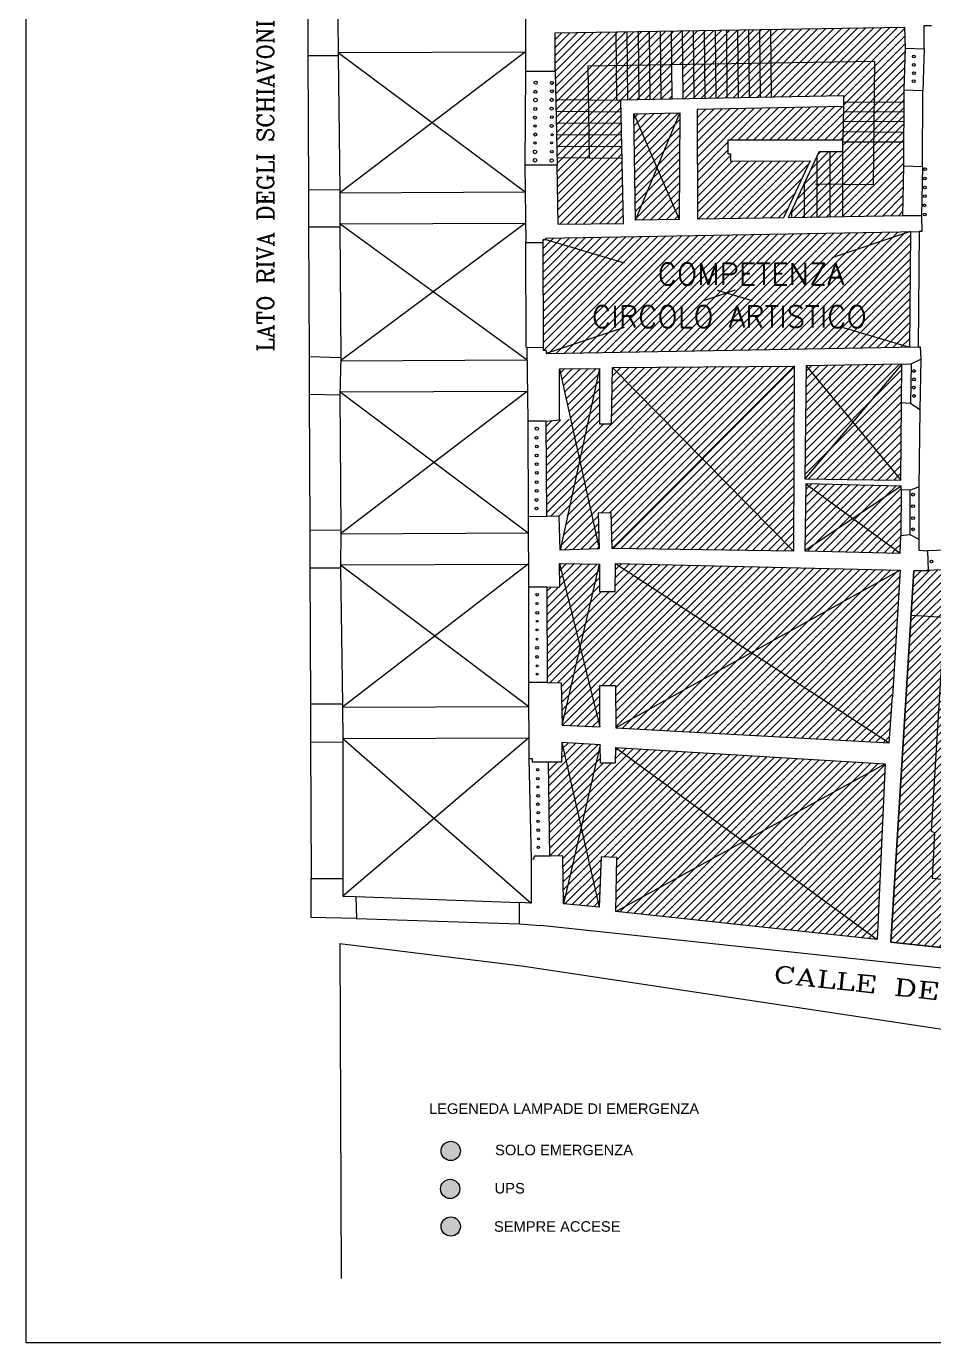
# Model space of a CAD drawing. Header units: metres. Extents: x 13 to 8413, y -14317 to -8377.
# Drawn here: x 13 to 2602, y -14317 to -10564 of the extents above; entities that cross this region are included whole.
import ezdxf
from ezdxf.enums import TextEntityAlignment as Align

# ---------------------------------------------------------------- set-up
doc = ezdxf.new("R2010")
doc.units = ezdxf.units.M
doc.header["$LTSCALE"] = 0.0125
doc.layers.add('LAMPADE DI EMERGENZA', color=3, linetype='Continuous', lineweight=18)
doc.layers.add('muri', color=7, linetype='Continuous', lineweight=9)
doc.styles.add('DITTA', font='COMPLEX.SHX', dxfattribs={"height": 60})
doc.styles.add('ducale_200', font='ARIAL.TTF', dxfattribs={"height": 1})
doc.styles.get("Standard").update_dxf_attribs({"font": 'romans.shx'})

msp = doc.modelspace()

# ---------------------------------------------------------------- hatches: boundary and pattern name
at = {"layer": 'LAMPADE DI EMERGENZA'}
for color, points in [(256, [(1196.4, -13770.5, 1), (1251.4, -13770.5, 1)]), (6, [(1194.8, -13878.6, 1), (1249.7, -13878.6, 1)]), (5, [(1196.4, -13985.9, 1), (1251.4, -13985.9, 1)])]:
    msp.add_hatch(color=color, dxfattribs=at).paths.add_polyline_path(points)
at = {"layer": 'muri'}
h = msp.add_hatch(dxfattribs=at)
h.set_pattern_fill('ANSI31', color=252, scale=5, style=0)
h.paths.add_polyline_path([(1712.5, -10939.6), (1526.5, -10938.2), (1527, -10959.8), (1530.6, -11127.6), (1716.3, -11126)])
h.paths.add_polyline_path([(1618.6, -10905.8), (1525.8, -10905.1), (1526.5, -10938.2), (1619.1, -10938.9)])
h.paths.add_polyline_path([(1711.8, -10906.5), (1618.6, -10905.8), (1619.1, -10938.9), (1712.5, -10939.6)])
h.paths.add_polyline_path([(1618.1, -10872.7), (1525.2, -10872), (1525.8, -10905.1), (1618.6, -10905.8)])
h.paths.add_polyline_path([(1711.2, -10873.4), (1618.1, -10872.7), (1618.6, -10905.8), (1711.8, -10906.5)])
h.paths.add_polyline_path([(1710.5, -10840.3), (1617.6, -10839.6), (1618.1, -10872.7), (1711.2, -10873.4)])
h.paths.add_polyline_path([(1617.6, -10839.6), (1524.5, -10838.9), (1525.2, -10872), (1618.1, -10872.7)])
h.paths.add_polyline_path([(1617.1, -10806.5), (1523.8, -10805.9), (1524.5, -10838.9), (1617.6, -10839.6)])
h.paths.add_polyline_path([(1709.8, -10807.2), (1617.1, -10806.5), (1617.6, -10839.6), (1710.5, -10840.3)])
h.paths.add_polyline_path([(1709.1, -10774.2), (1616.6, -10773.5), (1617.1, -10806.5), (1709.8, -10807.2)])
h.paths.add_polyline_path([(1616.6, -10773.5), (1523.2, -10772.8), (1523.8, -10805.9), (1617.1, -10806.5)])
h.paths.add_polyline_path([(1615.1, -10677.1), (1697, -10675.8), (1696.1, -10579.9), (1521.5, -10582.8), (1521.5, -10692.8), (1523.2, -10772.8), (1616.6, -10773.5)])
h.paths.add_polyline_path([(1697, -10675.8), (1615.1, -10677.1), (1616.6, -10773.5), (1697.9, -10774.1)])
h.paths.add_polyline_path([(1728.5, -10675.3), (1697, -10675.8), (1697.9, -10774.1), (1709.1, -10774.2), (1709.1, -10773.8), (1729.4, -10773.4)])
h.paths.add_polyline_path([(1727.6, -10579.4), (1696.1, -10579.9), (1697, -10675.8), (1728.5, -10675.3)])
h.paths.add_polyline_path([(1759.1, -10578.9), (1727.6, -10579.4), (1728.5, -10675.3), (1760, -10674.9)])
h.paths.add_polyline_path([(1760, -10674.9), (1728.5, -10675.3), (1729.4, -10773.4), (1760.9, -10772.8)])
h.paths.add_polyline_path([(1790.5, -10578.4), (1759.1, -10578.9), (1760, -10674.9), (1791.5, -10674.4)])
h.paths.add_polyline_path([(1791.5, -10674.4), (1760, -10674.9), (1760.9, -10772.8), (1792.4, -10772.1)])
h.paths.add_polyline_path([(1822, -10577.8), (1790.5, -10578.4), (1791.5, -10674.4), (1822.9, -10673.9)])
h.paths.add_polyline_path([(1822.9, -10673.9), (1791.5, -10674.4), (1792.4, -10772.1), (1823.9, -10771.5)])
h.paths.add_polyline_path([(1853.5, -10577.3), (1822, -10577.8), (1822.9, -10673.9), (1854.4, -10673.4)])
h.paths.add_polyline_path([(1854.4, -10673.4), (1822.9, -10673.9), (1823.9, -10771.5), (1855.4, -10770.9)])
h.paths.add_polyline_path([(1885, -10576.8), (1853.5, -10577.3), (1854.4, -10673.4), (1885.9, -10672.9)])
h.paths.add_polyline_path([(1917.4, -10672.5), (1885.9, -10672.9), (1886.9, -10770.2), (1918.3, -10769.6)])
h.paths.add_polyline_path([(1916.5, -10576.3), (1885, -10576.8), (1885.9, -10672.9), (1917.4, -10672.5)])
h.paths.add_polyline_path([(1948.9, -10672), (1917.4, -10672.5), (1918.3, -10769.6), (1949.8, -10768.9)])
h.paths.add_polyline_path([(1948, -10575.8), (1916.5, -10576.3), (1917.4, -10672.5), (1948.9, -10672)])
h.paths.add_polyline_path([(1979.5, -10575.3), (1948, -10575.8), (1948.9, -10672), (1980.4, -10671.5)])
h.paths.add_polyline_path([(1980.4, -10671.5), (1948.9, -10672), (1949.8, -10768.9), (1981.3, -10768.3)])
h.paths.add_polyline_path([(2011, -10574.7), (1979.5, -10575.3), (1980.4, -10671.5), (2011.9, -10671)])
h.paths.add_polyline_path([(2011.9, -10671), (1980.4, -10671.5), (1981.3, -10768.3), (2012.8, -10767.6)])
h.paths.add_polyline_path([(2042.5, -10574.2), (2011, -10574.7), (2011.9, -10671), (2043.4, -10670.5)])
h.paths.add_polyline_path([(2043.4, -10670.5), (2011.9, -10671), (2012.8, -10767.6), (2044.3, -10767)])
h.paths.add_polyline_path([(2074, -10573.7), (2042.5, -10574.2), (2043.4, -10670.5), (2074.9, -10670.1)])
h.paths.add_polyline_path([(2074.9, -10670.1), (2043.4, -10670.5), (2044.3, -10767), (2075.8, -10766.3)])
h.paths.add_polyline_path([(2105.5, -10573.2), (2074, -10573.7), (2074.9, -10670.1), (2106.4, -10669.6)])
h.paths.add_polyline_path([(2106.4, -10669.6), (2074.9, -10670.1), (2075.8, -10766.3), (2107.3, -10765.7)])
h.paths.add_polyline_path([(2137, -10572.7), (2105.5, -10573.2), (2106.4, -10669.6), (2137.9, -10669.1)])
h.paths.add_polyline_path([(2137.9, -10669.1), (2106.4, -10669.6), (2107.3, -10765.7), (2138.8, -10765.1)])
h.paths.add_polyline_path([(2518.7, -10566.4), (2137, -10572.7), (2137.9, -10669.1), (2434, -10664.6), (2432.6, -10780.8), (2516, -10781.4), (2516.2, -10745.1), (2520.5, -10625.9)])
h.paths.add_polyline_path([(2434, -10664.6), (2137.9, -10669.1), (2138.8, -10765.1), (2344.5, -10760.8), (2344.5, -10780.1), (2432.6, -10780.8)], flags=16)
h.paths.add_polyline_path([(2516, -10781.4), (2432.6, -10780.8), (2432.3, -10808.4), (2515.9, -10809)])
h.paths.add_polyline_path([(2432.6, -10780.8), (2344.5, -10780.1), (2344.5, -10792.9), (2344.1, -10807.7), (2432.3, -10808.4)])
h.paths.add_polyline_path([(2432.3, -10808.4), (2344.1, -10807.7), (2343.4, -10835.2), (2432, -10835.9)])
h.paths.add_polyline_path([(2515.9, -10809), (2432.3, -10808.4), (2432, -10835.9), (2515.7, -10836.6)])
h.paths.add_polyline_path([(2432, -10835.9), (2343.4, -10835.2), (2342.6, -10865.1), (2431.7, -10865.9)])
h.paths.add_polyline_path([(2515.7, -10836.6), (2432, -10835.9), (2431.7, -10865.9), (2515.6, -10866.6)])
h.paths.add_polyline_path([(2431.7, -10865.9), (2342.6, -10865.1), (2342.1, -10888.5), (2342.1, -10894.1), (2431.4, -10894.4)])
h.paths.add_polyline_path([(2515.6, -10866.6), (2431.7, -10865.9), (2431.4, -10894.4), (2515.4, -10894.6)])
h.paths.add_polyline_path([(2431.4, -10894.4), (2342.1, -10894.1), (2342.1, -10920.9), (2342.1, -11013.8), (2430, -11014.6)])
h.paths.add_polyline_path([(2515.4, -10894.6), (2431.4, -10894.4), (2430, -11014.6), (2342.1, -11013.8), (2342.1, -11107), (2512.6, -11104.1), (2515.1, -10961.5)])
h.paths.add_polyline_path([(2342.1, -11013.8), (2305.8, -11013.4), (2305.8, -11107.6), (2342.1, -11107)])
h.paths.add_polyline_path([(2342.1, -10920.9), (2305.8, -10920.9), (2305.8, -11013.4), (2342.1, -11013.8)])
h.paths.add_polyline_path([(2305.8, -10920.9), (2274.9, -10920.9), (2269.6, -10932.1), (2269.6, -11013.1), (2305.8, -11013.4)])
h.paths.add_polyline_path([(2305.8, -11013.4), (2269.6, -11013.1), (2269.6, -11108.2), (2305.8, -11107.6)])
h.paths.add_polyline_path([(2269.6, -10932.1), (2233.4, -11009.5), (2233.4, -11108.8), (2269.6, -11108.2)])
h.paths.add_polyline_path([(2233.4, -11009.5), (2197.2, -11086.9), (2197.2, -11109.5), (2233.4, -11108.8)])
h.paths.add_polyline_path([(2197.2, -11086.9), (2186.5, -11109.6), (2197.2, -11109.5)])
h = msp.add_hatch(dxfattribs=at)
h.set_pattern_fill('ANSI31', color=252, scale=5, style=0)
h.paths.add_polyline_path([(2344.5, -10792.9), (1926.8, -10801), (1927.9, -11114), (2173.2, -11109.9), (2248.8, -10947.8), (2021.9, -10948.5), (2021.9, -10927.2), (2014.7, -10927.2), (2014.7, -10888.5), (2342.1, -10888.5)])
h = msp.add_hatch(dxfattribs=at)
h.set_pattern_fill('ANSI31', color=252, scale=5, style=0)
h.paths.add_polyline_path([(1877.3, -10810.6), (1745.9, -10812.9), (1812.4, -10968.2)])
h.paths.add_polyline_path([(1877.3, -10810.6), (1812.4, -10968.2), (1875.2, -11114.9)])
h.paths.add_polyline_path([(1812.4, -10968.2), (1751.1, -11117), (1875.2, -11114.9)])
h.paths.add_polyline_path([(1812.4, -10968.2), (1745.9, -10812.9), (1751.1, -11117)])
h = msp.add_hatch(dxfattribs=at)
h.set_pattern_fill('ANSI31', color=252, scale=5, style=0)
h.paths.add_polyline_path([(2535.2, -11149.1), (1495, -11167.8), (1494.9, -11171.8), (1493.7, -11171.8), (1487.4, -11171.7), (1487.3, -11180.9), (1488.4, -11479.2), (1488.3, -11487.8), (1495.8, -11487.9), (1496.2, -11496.7), (2533, -11478.5)])
h.paths.add_polyline_path([(1647.9, -11539.5), (1533.8, -11540.1), (1591.4, -11801.1)])
h.paths.add_polyline_path([(1591.4, -11801.1), (1536.1, -12057.1), (1647.2, -12053.9)])
h.paths.add_polyline_path([(1685.7, -11536.7), (1682.4, -11697.5), (1648.5, -11696.9), (1647.9, -11539.5), (1591.4, -11801.1), (1647.2, -12053.9), (1644.2, -11952), (1681.4, -11950.9), (1684.4, -12052.5), (1941, -11795.8)])
h.paths.add_polyline_path([(2203.7, -11533), (1685.7, -11536.7), (1941, -11795.8)])
h.paths.add_polyline_path([(1941, -11795.8), (1684.4, -12052.5), (2201.9, -12060.7)])
h.paths.add_polyline_path([(2203.7, -11533), (1941, -11795.8), (2201.9, -12060.7)])
h.paths.add_polyline_path([(2237.6, -11531.7), (2234.3, -11854.2), (2371, -11692.7)])
h.paths.add_polyline_path([(2511, -11527.4), (2237.6, -11531.7), (2371, -11692.7)])
h.paths.add_polyline_path([(2509.3, -11637.7), (2511, -11527.4), (2371, -11692.7), (2508.2, -11858.2)])
h.paths.add_polyline_path([(2371, -11692.7), (2234.3, -11854.2), (2354.6, -11855.5), (2508.2, -11858.2)])
h.paths.add_polyline_path([(2508.5, -11875.3), (2312.9, -11870), (2236.9, -11868.6), (2371.4, -11967.4)])
h.paths.add_polyline_path([(2236.9, -11868.6), (2234.1, -12059.7), (2371.4, -11967.4)])
h.paths.add_polyline_path([(2371.4, -11967.4), (2234.1, -12059.7), (2505.7, -12066.1)])
h.paths.add_polyline_path([(1522.2, -11437.8), (2515.2, -11437.8), (2515.2, -11345.7), (1522.2, -11345.7)], flags=24)
h.paths.add_polyline_path([(1718.7, -11316.2), (2343.1, -11316.2), (2343.1, -11224.1), (1718.7, -11224.1)], flags=24)
h = msp.add_hatch(dxfattribs=at)
h.set_pattern_fill('ANSI31', color=252, scale=5, style=0)
h.paths.add_polyline_path([(1497.3, -11961.9), (1557.1, -11960.1), (1591.4, -11801.1), (1565.5, -11683.6), (1494.9, -11689.5)])
h = msp.add_hatch(dxfattribs=at)
h.set_pattern_fill('ANSI31', color=252, scale=5, style=0)
h.paths.add_polyline_path([(2509.2, -11884.7), (2508.5, -11875.3), (2371.4, -11967.4), (2505.7, -12066.1), (2507.8, -12016)])
h.paths.add_polyline_path([(1693.4, -12095.1), (2081.2, -12349.4), (2505.5, -12114.3)])
h.paths.add_polyline_path([(2474.2, -12607.2), (2484, -12474.9), (2505.5, -12114.3), (2081.2, -12349.4)])
h.paths.add_polyline_path([(2081.2, -12349.4), (1694.6, -12563.6), (2474.2, -12607.2)])
h.paths.add_polyline_path([(2081.2, -12349.4), (1693.4, -12095.1), (1692.7, -12175.7), (1648.4, -12175.3), (1647.9, -12096.9), (1593, -12333.8), (1649, -12561.4), (1649, -12443.5), (1693.5, -12443.5), (1694.6, -12563.6)])
h.paths.add_polyline_path([(1647.9, -12096.9), (1537.2, -12095.7), (1534.4, -12095.7), (1593, -12333.8)])
h.paths.add_polyline_path([(1541.5, -12556.1), (1649, -12561.4), (1593, -12333.8)])
h.paths.add_polyline_path([(1593, -12333.8), (1534.4, -12095.7), (1535.5, -12162.3), (1498.2, -12162.7), (1499.3, -12434.6), (1539, -12435.4), (1541.5, -12556.1)])
h = msp.add_hatch(dxfattribs=at)
h.set_pattern_fill('ANSI31', color=252, scale=5, style=0)
h.paths.add_polyline_path([(5269.3, -11914.9), (5108.4, -11910.4), (5107, -11910.4), (4948, -11906), (4637.9, -11897.4), (4473.9, -11892.9), (4281.1, -11887.5), (4281.1, -11882.9), (4103.2, -11877.9), (4103.1, -11884.3), (4101, -12007.6), (4063.3, -12914.2), (4225.9, -12833.2), (4262.4, -12042.3), (4478.9, -12046.8), (4635.6, -12049.5), (4943.3, -12058.6), (5108.4, -12061.1), (5262, -12065.3)])
h.paths.add_polyline_path([(3511.2, -13085.7), (4004.4, -13145.8), (4004.4, -13143.3), (4052.3, -13145.1), (4057.8, -13045.5), (4008.2, -13043.4), (4010.3, -12988.6), (3843.9, -12971.8), (3845, -12959.4), (3839.9, -12959), (3842.5, -12931.6), (3745.1, -12922.5), (3742.7, -12948.6), (3736, -12948), (3734.8, -12960.8), (3349, -12922), (3241.8, -12911.2), (3066.1, -12893.5), (3064.4, -12924.4), (3052.6, -12923.4), (3051.9, -12928.9), (3045.7, -13026.9), (3046.3, -13032.4), (3058.6, -13032.4), (3047.7, -13235.8), (3499.8, -13284.6)])
h.paths.add_polyline_path([(4051.9, -12086), (3618.3, -12094.6), (3573.9, -12906.5), (3745.1, -12922.5), (3842.5, -12931.6), (4016.5, -12947.9)])
h.paths.add_polyline_path([(3565.4, -12092.2), (3112.2, -12109.2), (3070.1, -12854.5), (3251.4, -12874.2), (3250.9, -12898), (3243.3, -12898), (3241.8, -12911.2), (3349, -12922), (3350.4, -12907.5), (3344.1, -12907), (3346.1, -12884.5), (3526.6, -12904.1)])
h.paths.add_polyline_path([(3440.1, -12039.1), (3228.5, -12043.8), (3228.5, -12078), (3251.9, -12104), (3418, -12097.7), (3440.8, -12072.7)])
h.paths.add_polyline_path([(3914.7, -12032.1), (3750.1, -12034.3), (3750.3, -12070.1), (3773.3, -12091.5), (3891.4, -12089.2), (3916.1, -12066.4)])
h.paths.add_polyline_path([(2919.3, -12050.8), (2694.1, -12055.8), (2693.4, -12086.3), (2716.2, -12112.8), (2898.9, -12109.5), (2919.9, -12086.6)])
h.paths.add_polyline_path([(3066.5, -12106.4), (2544.7, -12116), (2536.9, -12243.3), (2632.9, -12249.2), (2595.5, -12859.5), (2605.3, -12863.1), (2598.1, -12993.3), (2694.6, -13004.1), (2694.6, -13016.5), (2927.6, -13041.5), (2950.8, -13037.1), (2960.6, -13029.9), (2988.3, -13030.8), (3015.8, -13046.9), (3017, -13025.6), (3045.7, -13026.9), (3051.9, -12928.9), (3022.4, -12926.6)])
h.paths.add_polyline_path([(3015.8, -13046.9), (2988.3, -13030.8), (2960.6, -13029.9), (2950.8, -13037.1), (2927.6, -13041.5), (2694.6, -13016.5), (2694.6, -13004.1), (2598.1, -12993.3), (2605.3, -12863.1), (2595.5, -12859.5), (2632.9, -12249.2), (2536.9, -12243.3), (2479.8, -13175.4), (3004.8, -13232)])
h.paths.add_polyline_path([(3494.6, -12534.2), (5004.6, -12534.2), (5004.6, -12442.1), (3494.6, -12442.1)], flags=9)
h = msp.add_hatch(dxfattribs=at)
h.set_pattern_fill('ANSI31', color=252, scale=5, style=0)
h.paths.add_polyline_path([(1595.8, -12848.3), (1540.5, -12605.6), (1539.4, -12661.6), (1502.2, -12661.7), (1505.9, -12929.8), (1507.1, -12929.8), (1543.7, -12928.8), (1545.7, -13065.5)])
h.paths.add_polyline_path([(1650.2, -12612.2), (1540.5, -12605.6), (1595.8, -12848.3)])
h.paths.add_polyline_path([(1545.7, -13065.5), (1647.3, -13075), (1595.8, -12848.3)])
h.paths.add_polyline_path([(1694.2, -12620.2), (1693, -12664.3), (1651.2, -12664.9), (1650.2, -12612.2), (1595.8, -12848.3), (1647.3, -13075), (1652.8, -12932.2), (1697.7, -12933.7), (1694.6, -13088.1), (2059.3, -12887.9)])
h.paths.add_polyline_path([(1694.6, -13088.1), (2440.4, -13167.3), (2059.3, -12887.9)])
h.paths.add_polyline_path([(2059.3, -12887.9), (2440.4, -13167.3), (2463.1, -12666.3)])
h.paths.add_polyline_path([(2463.1, -12666.3), (1694.2, -12620.2), (2059.3, -12887.9)])

# ---------------------------------------------------------------- linework, layer by layer
at = {"layer": 'LAMPADE DI EMERGENZA'}
msp.add_circle((1223.9, -13770.5), 27.5, dxfattribs=at)
at = {"layer": 'LAMPADE DI EMERGENZA', "color": 6}
msp.add_circle((1222.2, -13878.6), 27.5, dxfattribs=at)
at = {"layer": 'LAMPADE DI EMERGENZA', "color": 5}
msp.add_circle((1223.9, -13985.9), 27.5, dxfattribs=at)
at = {"layer": 'muri', "color": 252}
for p, q in [((816.2, -10648.4), (817.7, -11030)), ((902.2, -10638.7), (1436.7, -10636.4)), ((902.2, -10638.7), (1435.8, -11036.1)), ((902.7, -10648.4), (907.7, -11029.4)), ((1436.7, -10636.4), (907.5, -11038.4)), ((1745.9, -10812.9), (1875.2, -11114.9)), ((1751.1, -11117), (1877.3, -10810.6)), ((907.5, -11038.4), (1435.8, -11036.1)), ((818.1, -11136.9), (819.6, -11505.7)), ((907.7, -11136.4), (910.6, -11508.2)), ((907.9, -11127.4), (1436.9, -11125.1)), ((907.9, -11127.4), (1441.7, -11514.9)), ((1436.9, -11125.1), (908.9, -11517.2)), ((1494.9, -11171.8), (1718.7, -11237.9)), ((2535.2, -11149.1), (2311, -11224.1)), ((2035.6, -11316.2), (1947.4, -11345.7)), ((1983.7, -11316.2), (2083.6, -11345.7)), ((1718.7, -11422.2), (1496.2, -11496.7)), ((2343.1, -11422.4), (2533, -11478.5)), ((908.9, -11517.2), (1441.7, -11514.9)), ((1533.8, -11540.1), (1647.2, -12053.9)), ((1647.9, -11539.5), (1536.1, -12057.1)), ((2203.7, -11533), (1684.4, -12052.5)), ((1685.7, -11536.7), (2201.9, -12060.7)), ((2511, -11527.4), (2234.3, -11854.2)), ((2237.6, -11531.7), (2508.2, -11858.2)), ((820, -11613.5), (821.5, -11999.6)), ((907.7, -11615.2), (909.8, -12000.8)), ((907.9, -11606.2), (1442.8, -11603.8)), ((907.9, -11606.2), (1444.8, -12008.2)), ((1442.8, -11603.8), (909.3, -12010.5)), ((2508.5, -11875.3), (2234.1, -12059.7)), ((2236.9, -11868.6), (2505.7, -12066.1)), ((909.3, -12010.5), (1444.8, -12008.2)), ((822, -12109.2), (823.5, -12495.4)), ((909.1, -12109.2), (914.8, -12495.4)), ((909.2, -12099.5), (1445.1, -12097.2)), ((909.2, -12099.5), (1446.3, -12503.1)), ((1445.1, -12097.2), (915, -12505.5)), ((1534.4, -12095.7), (1649, -12561.4)), ((1541.5, -12556.1), (1647.9, -12096.9)), ((1693.4, -12095.1), (2474.2, -12607.2)), ((2505.5, -12114.3), (1694.6, -12563.6)), ((2479.8, -13175.4), (2544.7, -12116)), ((2544.7, -12116), (2586.1, -12115.2)), ((915, -12505.5), (1446.3, -12503.1)), ((823.9, -12605.7), (825.5, -12992.9)), ((915.8, -12594.5), (1446.5, -12592.1)), ((915.8, -12594.5), (1453.6, -13063.9)), ((1446.5, -12592.1), (916.3, -13044.4)), ((916.3, -12604.5), (916.3, -12993.7)), ((1540.5, -12605.6), (1647.3, -13075)), ((1650.2, -12612.2), (1545.7, -13065.5)), ((1694.2, -12620.2), (2440.4, -13167.3)), ((1694.6, -13088.1), (2463.1, -12666.3)), ((952.9, -13044.5), (1419, -13061.7)), ((954.7, -13107.2), (1418.6, -13123.1)), ((907.8, -13178.5), (911.6, -14134.2)), ((3004.8, -13232), (2479.8, -13175.4))]:
    msp.add_line(p, q, dxfattribs=at)
at = {"layer": 'muri'}
msp.add_lwpolyline([(13, -14317.1), (13, -8377.1), (8413, -8377.1), (8413, -14317.1)], close=True, dxfattribs=at)
at = {"layer": 'muri', "color": 252}
for points in [[(1436.7, -10481.7), (1436.7, -10692.8)], [(815.7, -10539.5), (901.3, -10540), (902.7, -10648.4), (816.2, -10648.4)], [(815.7, -10539.5), (816.2, -10648.4)], [(1521.5, -10582.8), (2518.7, -10566.4), (2520.5, -10625.9)], [(1521.5, -10692.8), (1521.5, -10582.8)], [(1697.9, -10774.1), (1696.1, -10579.9)], [(1729.4, -10773.4), (1727.6, -10579.4)], [(1760.9, -10772.8), (1759.1, -10578.9)], [(1792.4, -10772.1), (1790.5, -10578.4)], [(1823.9, -10771.5), (1822, -10577.8)], [(1855.4, -10770.9), (1853.5, -10577.3)], [(1886.9, -10770.2), (1885, -10576.8)], [(1918.3, -10769.6), (1916.5, -10576.3)], [(1949.8, -10768.9), (1948, -10575.8)], [(1981.3, -10768.3), (1979.5, -10575.3)], [(2012.8, -10767.6), (2011, -10574.7)], [(2044.3, -10767), (2042.5, -10574.2)], [(2075.8, -10766.3), (2074, -10573.7)], [(2107.3, -10765.7), (2105.5, -10573.2)], [(2138.8, -10765.1), (2137, -10572.7)], [(2574.7, -10627.8), (2574.6, -10561.8), (2595.5, -10561.3)], [(2520.5, -10625.9), (2516.2, -10745.1)], [(2520.5, -10625.9), (2574.7, -10627.8)], [(2574.7, -10627.8), (2571.1, -10746.8)], [(1436.7, -10692.8), (1434.9, -10959.8)], [(1521.5, -10692.8), (1521.5, -10692.8), (1436.7, -10692.8)], [(1521.5, -10692.8), (1527, -10959.8)], [(2264.8, -11013), (2430, -11014.6), (2434, -10664.6), (1615.1, -10677.1), (1619.1, -10938.9)], [(1530.6, -11127.6), (1716.3, -11126), (1709.1, -10773.8), (2344.5, -10760.8), (2344.5, -10792.9), (1926.8, -10801), (1927.9, -11114)], [(2516.2, -10745.1), (2515.1, -10961.5)], [(2516.2, -10745.1), (2571.1, -10746.8)], [(2569.3, -10963.3), (2571.1, -10746.8)], [(1523, -10772.8), (1709.1, -10774.2)], [(1523.8, -10805.9), (1709.8, -10807.2)], [(2344.5, -10792.9), (2342.1, -10888.5)], [(2515.8, -10809), (2344.3, -10807.7)], [(2516, -10781.4), (2344.5, -10780.1)], [(1524.5, -10838.9), (1710.5, -10840.3)], [(1751.1, -11117), (1745.9, -10812.9), (1877.3, -10810.6), (1875.2, -11114.9)], [(2515.6, -10836.6), (2344, -10835.2)], [(1525.2, -10872), (1711.2, -10873.4)], [(2515.6, -10866.6), (2342.6, -10865.1)], [(1525.8, -10905.1), (1711.8, -10906.5)], [(2342.1, -10888.5), (2014.7, -10888.5), (2014.7, -10927.2), (2021.9, -10927.2), (2021.9, -10948.5), (2248.8, -10947.8)], [(2274.9, -10920.9), (2186.5, -11109.6)], [(2274.9, -10920.9), (2342.1, -10920.9), (2342.1, -10888.5)], [(2305.8, -11107.6), (2305.8, -10920.9)], [(2515.4, -10894.6), (2342.1, -10894.1)], [(2342.1, -11107), (2342.1, -10920.9)], [(1526.5, -10938.2), (1712.5, -10939.6)], [(2248.8, -10947.8), (2173.2, -11109.9)], [(2269.6, -11108.2), (2269.6, -10932.1)], [(1527, -10959.8), (1434.9, -10959.8)], [(1434.9, -10959.8), (1437.6, -11180.2)], [(1530.6, -11127.6), (1527, -10959.8)], [(2515.1, -10961.5), (2512.6, -11104.1)], [(2515.1, -10961.5), (2569.3, -10963.3)], [(2569.3, -10963.3), (2566.5, -11103.7)], [(817.7, -11030), (907.7, -11029.4), (907.7, -11136.4), (818.1, -11136.9)], [(817.7, -11030), (818.1, -11136.9)], [(2233.4, -11108.8), (2233.4, -11009.5)], [(2512.6, -11104.1), (2512.6, -11104.1), (2186.5, -11109.6)], [(2197.2, -11109.5), (2197.2, -11086.9)], [(2565.6, -11104), (2512.6, -11104.1)], [(2566.5, -11103.7), (2567.4, -11148.6), (2559.8, -11148.6), (2557.3, -11478), (2557.3, -11478), (2557.3, -11478), (2557.3, -11478), (2563, -11477.9), (2564.7, -11513)], [(1875.2, -11114.9), (1751.1, -11117)], [(2173.2, -11109.9), (1927.9, -11114)], [(1437.6, -11180.2), (1487.3, -11180.2)], [(1438.8, -11478.5), (1437.6, -11180.2)], [(1487.3, -11180.9), (1487.4, -11171.7), (1493.7, -11171.8), (1494.9, -11171.8), (1495, -11167.8), (2559.8, -11148.6)], [(1488.4, -11479.2), (1487.3, -11180.9)], [(2535.2, -11149.1), (2533, -11478.5)], [(2559.8, -11148.6), (2557.3, -11478)], [(1438.8, -11478.4), (1488.4, -11479.2)], [(1441.3, -11478.5), (1443.9, -11689.6)], [(1495.8, -11487.9), (1488.3, -11487.8), (1488.4, -11479.2)], [(1495.8, -11487.9), (1496.2, -11496.7), (1496.2, -11496.7), (1496.2, -11496.7), (2557.3, -11478)], [(819.6, -11505.7), (910.6, -11508.2), (907.7, -11615.2), (820, -11613.5)], [(819.6, -11505.7), (820, -11613.5)], [(2537.6, -11526.6), (2564.7, -11513)], [(2564.7, -11513), (2562.1, -11657.1)], [(1494.9, -11689.5), (1534.1, -11686.2), (1533.8, -11540.1), (1647.9, -11539.5), (1648.5, -11696.9), (1682.4, -11697.5)], [(1682.4, -11697.5), (1685.7, -11536.7), (2203.7, -11533), (2201.9, -12060.7), (1684.4, -12052.5), (1681.4, -11950.9), (1644.2, -11952), (1647.2, -12053.9), (1536.1, -12057.1)], [(2237.6, -11531.7), (2237.6, -11531.7), (2237.6, -11531.7), (2234.3, -11854.2), (2354.6, -11855.5)], [(2511, -11527.4), (2237.6, -11531.7)], [(2509.3, -11637.7), (2511, -11527.4)], [(2511, -11527.4), (2537.6, -11526.6)], [(2537.6, -11526.6), (2535.9, -11639.4)], [(2354.6, -11855.5), (2508.2, -11858.2), (2509.3, -11637.7)], [(2562.1, -11657.1), (2535.9, -11639.4), (2509.3, -11637.7)], [(2562.1, -11657.1), (2559.2, -11876.5)], [(1494.9, -11689.5), (1443.9, -11689.6)], [(1443.9, -11689.6), (1444.7, -11962.1)], [(1494.9, -11689.5), (1497.3, -11961.9)], [(2312.9, -11870), (2236.9, -11868.6), (2234.1, -12059.7), (2505.7, -12066.1), (2507.8, -12016)], [(2509.2, -11884.7), (2508.5, -11875.3), (2312.9, -11870)], [(2509.2, -11884.7), (2507.8, -12016)], [(2509.2, -11884.7), (2535.6, -11885.5), (2559.2, -11876.5)], [(2533.8, -11885.5), (2533.8, -12013.5)], [(2559.2, -11876.5), (2559.4, -12026.3)], [(1497.3, -11961.9), (1444.7, -11962.1)], [(1444.7, -11962.1), (1445.3, -12162.9)], [(1536.1, -12057.1), (1533.3, -11960.8), (1497.3, -11961.9)], [(821.5, -11999.6), (909.8, -12000.8), (909.1, -12109.2), (822, -12109.2)], [(821.5, -11999.6), (822, -12109.2)], [(2507.8, -12016), (2533.2, -12013.2), (2559.4, -12026.3)], [(2559.4, -12026.3), (2559.4, -12057.2), (2584.1, -12059.3)], [(2694.1, -12055.8), (2584.1, -12059.3)], [(2584.1, -12059.3), (2586.1, -12115.2)], [(1498.2, -12162.7), (1535.5, -12162.3), (1534.4, -12095.7), (1537.2, -12095.7)], [(1537.2, -12095.7), (1647.9, -12096.9)], [(1647.9, -12096.9), (1648.4, -12175.3), (1692.7, -12175.7), (1693.4, -12095.1), (2505.5, -12114.3), (2505.5, -12114.3)], [(2544.7, -12116), (2479.8, -13175.4), (2674.8, -13196.4)], [(2505.5, -12114.3), (2484, -12474.9)], [(2586.1, -12115.2), (2544.7, -12116)], [(2712.5, -12110.1), (2580.9, -12115.4)], [(1498.2, -12162.7), (1445.3, -12162.9)], [(1445.3, -12162.9), (1446.1, -12434.7)], [(1498.2, -12162.7), (1499.3, -12434.6)], [(3015.8, -13046.9), (2988.3, -13030.8), (2960.6, -13029.9), (2950.8, -13037.1), (2927.6, -13041.5), (2694.6, -13016.5), (2694.6, -13004.1), (2598.1, -12993.3), (2605.3, -12863.1), (2595.5, -12859.5), (2632.9, -12249.2), (2536.9, -12243.3)], [(1499.3, -12434.6), (1446.1, -12434.7)], [(1446.1, -12434.7), (1446.7, -12652.1)], [(1499.3, -12434.6), (1539, -12435.4), (1541.5, -12556.1), (1649, -12561.4), (1649, -12443.5), (1693.5, -12443.5), (1694.6, -12563.6), (2474.2, -12607.2), (2484, -12474.9)], [(823.5, -12495.4), (914.8, -12495.4), (916.3, -12604.5), (823.9, -12605.7)], [(823.5, -12495.4), (823.9, -12605.7)], [(1694.2, -12620.2), (1693, -12664.3), (1651.2, -12664.9), (1650.2, -12612.2), (1540.5, -12605.6), (1539.4, -12661.2), (1539, -12661.6), (1456.7, -12661.8), (1456.7, -12652.1), (1446.7, -12652.1)], [(1694.2, -12620.2), (2463.1, -12666.3), (2440.4, -13167.3)], [(1446.7, -12652.1), (1453.1, -12939.2)], [(1502.2, -12661.7), (1505.9, -12929.8)], [(1453.1, -12939.2), (1453.6, -13063.9), (1419, -13061.7), (1418.6, -13123.1), (1480, -13127.7), (1480, -13127.7)], [(1507.1, -12929.8), (1461.4, -12930.4), (1460.2, -12938.3), (1453.1, -12939.2)], [(1543.7, -12928.8), (1507.1, -12929.8)], [(2440.4, -13167.3), (1694.6, -13088.1), (1697.7, -12933.7), (1652.8, -12932.2), (1647.3, -13075), (1545.7, -13065.5), (1543.7, -12928.8)], [(916.3, -12993.7), (916.3, -13044.4), (952.9, -13044.5), (954.7, -13107.2), (825.7, -13104.6), (825.3, -13104.2), (825.5, -12993.7), (826, -12993.2), (916.3, -12993.7)], [(2668.4, -13253.6), (1480, -13127.7)], [(907.8, -13178.5), (1427, -13242.2), (5650, -13878.5)]]:
    msp.add_lwpolyline(points, dxfattribs=at)
for centre, radius in [((2545.1, -10649.9), 3.94), ((2545.1, -10673.4), 3.94), ((2545.5, -10697.3), 3.94), ((1466.2, -10724.4), 4.39), ((1512.4, -10725.1), 4.39), ((2544.6, -10720.3), 3.94), ((1465.5, -10774.1), 5.25), ((1465.5, -10750.4), 4.33), ((1511.7, -10773.4), 4.33), ((1512.4, -10748.9), 4.39), ((1464.8, -10799.4), 4.39), ((1511.7, -10798.6), 4.33), ((1464.1, -10823.9), 4.33), ((1464.1, -10847.7), 3.23), ((1511.7, -10847.7), 4.33), ((1512.4, -10823.2), 3.88), ((1464.8, -10872.2), 4.39), ((1513.1, -10872.9), 2.89), ((1464.1, -10921.9), 5.05), ((1464.1, -10896.7), 3.61), ((1512.4, -10921.2), 3.68), ((1511.7, -10896), 2.89), ((1464.1, -10945.7), 5.1), ((1511.7, -10946.4), 5.05), ((2576.6, -10997.8), 3.94), ((2577.1, -10971), 3.94), ((2576.6, -11023.1), 3.94), ((2575.7, -11074.3), 3.94), ((2576.6, -11048), 3.94), ((2576.2, -11100.2), 3.94), ((2545.4, -11546.6), 3.94), ((2544.9, -11594), 3.94), ((2545.4, -11570.5), 3.94), ((2545.4, -11617.9), 3.94), ((1469.5, -11711), 4.67), ((1468.2, -11736.9), 3.94), ((1468.9, -11787.4), 3.94), ((1469.5, -11762.1), 3.94), ((1468.9, -11812), 3.94), ((1468.9, -11863.8), 3.94), ((1469.5, -11837.2), 3.94), ((1468.9, -11888.4), 3.94), ((2542.7, -11899.1), 3.94), ((1468.2, -11914.3), 3.94), ((1468.2, -11938.9), 3.94), ((2542.7, -11932.1), 3.94), ((2542.7, -11966), 3.94), ((2542.7, -11998.1), 3.94), ((2595.4, -12090), 3.94), ((1470.6, -12184.4), 3.76), ((1470.6, -12236.1), 4.15), ((1470, -12209.7), 3), ((1470.6, -12260.2), 2.63), ((1470, -12284.8), 2.94), ((1470, -12311.2), 2.42), ((1470, -12335.9), 4.11), ((1470, -12361.7), 3.53), ((1470.6, -12387), 2.94), ((1470, -12411.1), 2.63), ((1471.7, -12683.2), 3.16), ((1472.3, -12709.1), 3.53), ((1472.9, -12757.8), 3.72), ((1472.3, -12732.6), 2.94), ((1472.3, -12781.9), 3.57), ((1472.9, -12830.6), 3.16), ((1473.5, -12805.9), 3.72), ((1473.5, -12855.9), 3.72), ((1473.5, -12904.6), 3.16), ((1474.1, -12880.5), 2.94)]:
    msp.add_circle(centre, radius, dxfattribs=at)

# ---------------------------------------------------------------- texts
at = {"layer": 'muri', "color": 252, "style": 'DITTA'}
msp.add_text('LATO RIVA DEGLI SCHIAVONI', height=47.248, rotation=90, dxfattribs=at).set_placement((718.7, -11018.3), align=Align.CENTER)
at = {"layer": 'muri', "color": 252}
for s, p in [('COMPETENZA    ', (2164, -11300.9)), ('CIRCOLO ARTISTICO', (2018.7, -11422.5))]:
    msp.add_text(s, height=61.422, dxfattribs=at).set_placement(p, align=Align.CENTER)
at = {"layer": 'muri', "style": 'DITTA', "width": 1.5}
msp.add_text('CALLE DEGLI ALBANESI', height=47.248, rotation=353.8681, dxfattribs=at).set_placement((2715.8, -13350.1), align=Align.CENTER)
at = {"layer": 'muri', "linetype": 'ByBlock', "lineweight": 30, "style": 'ducale_200'}
for s, p in [('LEGENEDA LAMPADE DI EMERGENZA ', (1552.9, -13664.8)), ('SOLO EMERGENZA ', (1552.9, -13782.6)), ('UPS', (1392.1, -13891.7)), ('SEMPRE ACCESE', (1527.6, -14000.8))]:
    msp.add_text(s, height=30, dxfattribs=at).set_placement(p, align=Align.CENTER)

doc.saveas('drawing.dxf')
